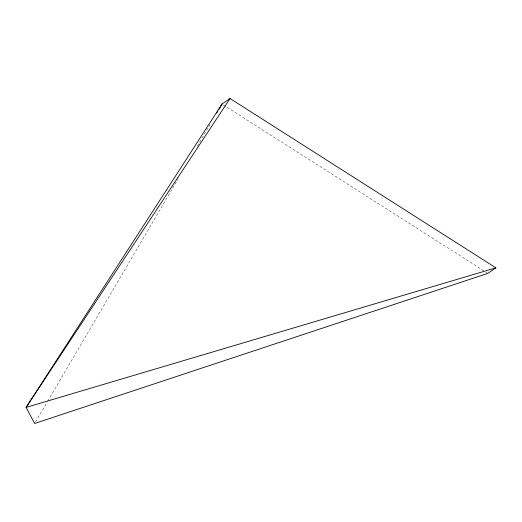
<?xml version="1.0" encoding="UTF-8"?>
<svg xmlns="http://www.w3.org/2000/svg" width="522" height="522" viewBox="0 0 522 522"><rect width="100%" height="100%" fill="white"/><g stroke="black" fill="none" stroke-linecap="round" stroke-linejoin="round"><path stroke-width="0.39" stroke-dasharray="2.61 1.96" d="M35.457 422.076L47.398 401.718M47.809 401.013L178.354 178.465M197.296 146.173L210.47 123.707M223.377 104.922L485.108 271.629M485.793 272.066L487.17 272.941"/><path stroke-width="0.78" d="M216.65 113.176L217.883 111.069M218.705 109.666L222 104.048L230.045 98.521L495.9 267.851L487.855 273.378L34.635 423.479L26.1 407.395L222 104.048M230.045 98.521L26.1 407.395L495.9 267.851"/></g></svg>
